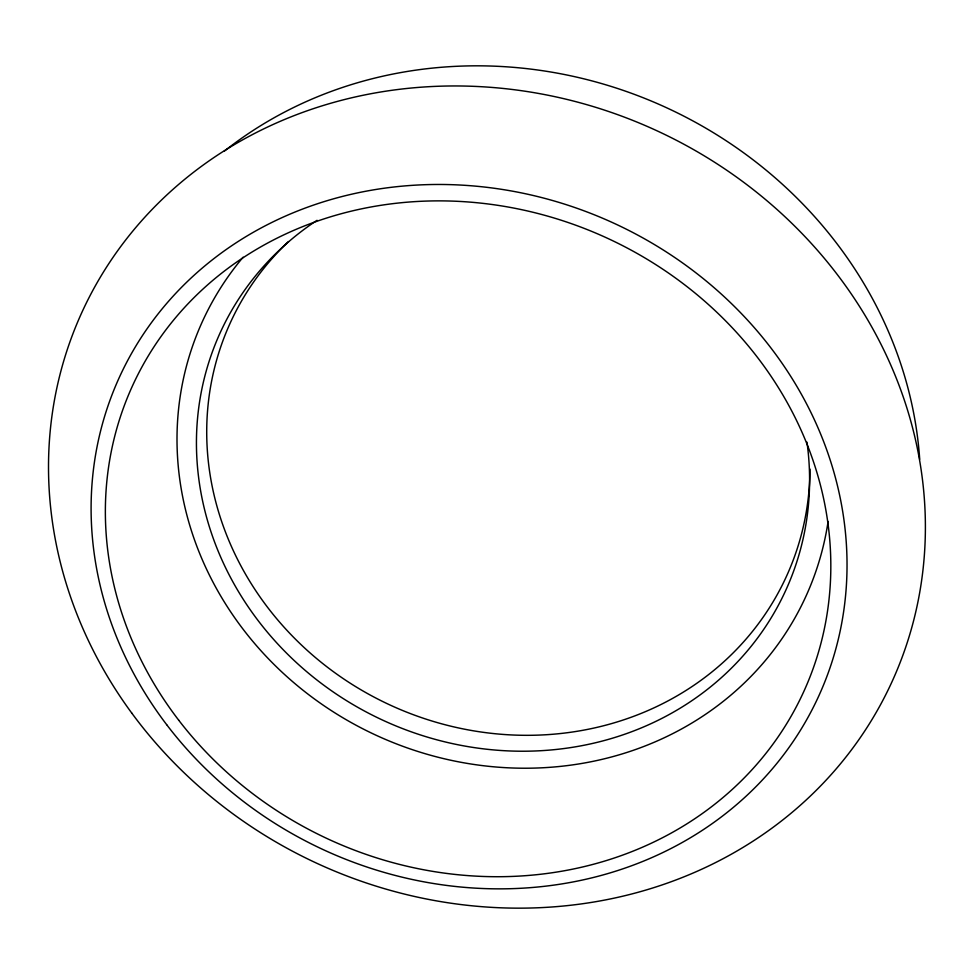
<?xml version="1.0" encoding="UTF-8"?>
<svg xmlns="http://www.w3.org/2000/svg" width="974" height="974" viewBox="0 0 974 974"><rect width="100%" height="100%" fill="white"/><g stroke="black" fill="none" stroke-linecap="round" stroke-linejoin="round"><path stroke-width="1.46" d="M810.027 469.115A305.605 281.486 24.3 0 1 396.381 707.855A305.605 281.486 24.3 0 1 288.487 241.54M224.154 151.299A422.241 387.116 24.3 0 1 660.299 104.912A422.241 387.116 24.3 0 1 919.699 459.241M828.107 521.443A331.574 304.521 24.3 0 1 378.789 736.478A331.574 304.521 24.3 0 1 243.098 257.197M806.971 442.159A310.743 285.297 24.3 0 1 594.907 742.894A310.743 285.297 24.3 0 1 230.814 578.032A310.743 285.297 24.3 0 1 317.037 220.319M166.651 724.656A384.292 345.283 24.3 0 0 816.626 700.586A384.292 345.283 24.3 0 0 423.909 184.743A384.292 345.283 24.3 0 0 166.651 724.656M178.656 720.127A368.817 331.27 24.3 0 0 802.15 695.083A368.817 331.27 24.3 0 0 423.483 201.18A368.817 331.27 24.3 0 0 178.656 720.127M131.746 713.065A445.167 403.796 24.3 0 0 887.144 691.954A445.167 403.796 24.3 0 0 441.952 86.138A445.167 403.796 24.3 0 0 131.746 713.065"/></g></svg>
